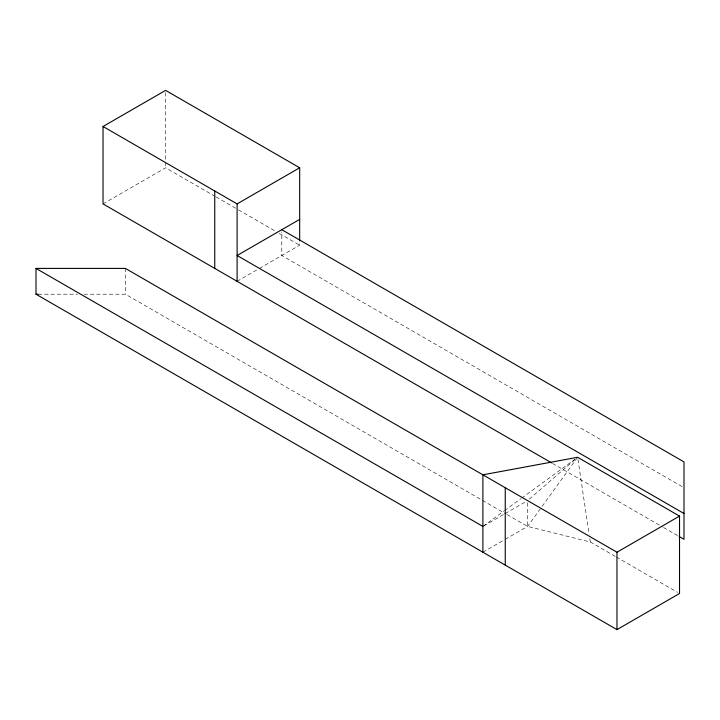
<?xml version="1.0" encoding="UTF-8"?>
<svg xmlns="http://www.w3.org/2000/svg" width="720" height="720" viewBox="0 0 720 720"><rect width="100%" height="100%" fill="white"/><g stroke="black" fill="none" stroke-linecap="round" stroke-linejoin="round"><path stroke-width="0.54" stroke-dasharray="3.6 2.7" d="M505.242 539.316L527.589 526.419L541.413 507.312M542.079 506.403L577.638 457.272M529.281 499.149L575.946 458.739M482.895 526.419L503.649 511.272M504.549 510.615L520.794 498.762M521.694 498.105L574.929 459.243M103.032 203.904L165.6 167.778L215.145 196.389M237.105 281.304L258.48 268.965M259.452 268.407L299.673 245.187L299.673 240.696M483.867 525.861L504.27 514.08M505.242 513.522L526.617 501.174M482.895 552.222L504.27 539.883M38.232 294.21L77.337 294.21M84.042 294.21L125.379 294.21L506.16 514.053M507.132 514.611L527.589 526.419L590.301 541.98L615.519 556.542M216.117 196.947L237.492 209.286M238.464 209.844L275.382 231.165M279.27 233.406L299.673 245.187M682.056 486.594L281.79 255.501L281.79 231.948M552.564 463.437L662.58 526.95M663.552 527.517L678.159 535.95M616.482 557.1L677.592 592.38M577.971 459.468L589.149 534.285M589.806 538.686L590.301 541.98M527.589 502.857L527.589 526.419M165.6 92.619L165.6 161.046M165.6 162.171L165.6 167.778M125.379 268.407L125.379 294.21"/><path stroke-width="1.08" d="M551.583 462.87L103.032 203.904L103.032 126.495L165.6 90.378L299.673 167.778L299.673 240.696M103.032 126.495L237.105 203.904L299.673 167.778M299.673 219.384L237.105 255.501L684 513.522M616.968 552.222L679.527 516.096L679.527 593.505L616.968 629.622L36 294.21L36 268.407L125.379 268.407L616.968 552.222L616.968 629.622M36 294.21L38.232 294.21M281.79 229.707L684 461.916L684 539.316L679.131 536.508M679.527 516.096L577.638 457.272L482.895 474.813L482.895 552.222M36 268.407L482.895 526.419M505.242 487.719L505.242 565.119M237.105 203.904L237.105 281.304M214.758 190.998L214.758 268.407"/></g></svg>
